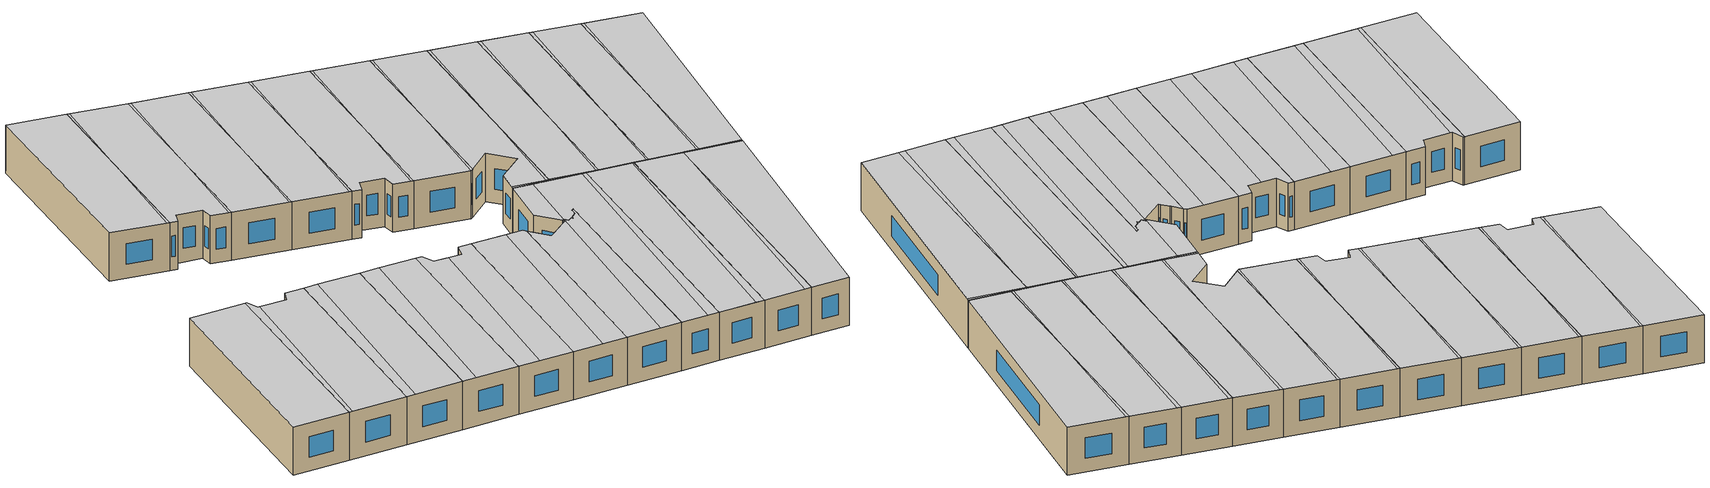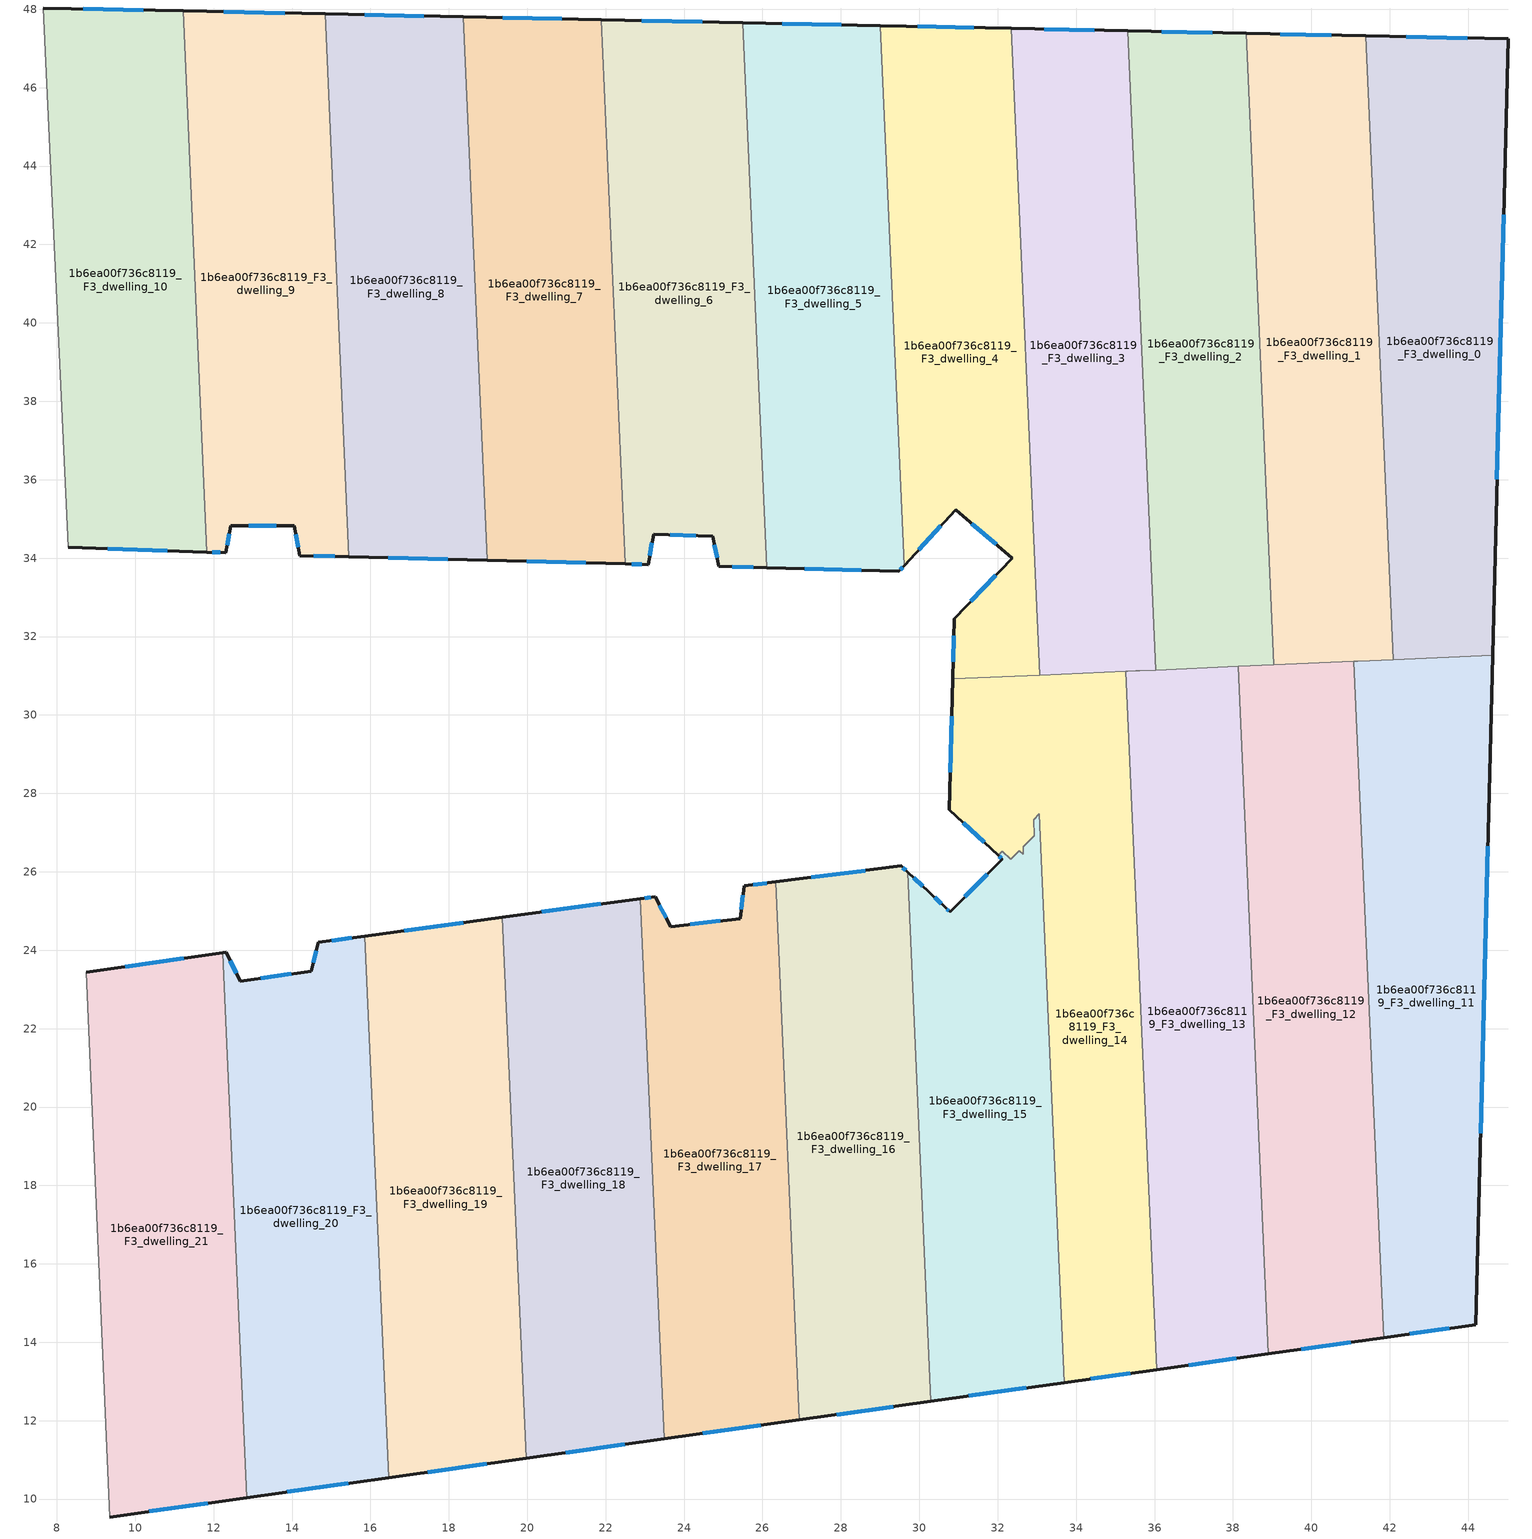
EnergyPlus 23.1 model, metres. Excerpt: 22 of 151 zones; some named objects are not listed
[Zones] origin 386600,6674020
1b6ea00f736c8119_F3_dwelling_0
 floor to 1b6ea00f736c8119_F2_dwelling_0 (EU_floor_Construction): 45.02,47.24 44.62,31.52 42.08,31.41 41.38,47.32 z9
 wall outside (EU_wall_Construction): 44.62,31.52 45.02,47.24 41.38,47.32 z9:12
 wall to 1b6ea00f736c8119_F3_dwelling_1 (EU_wall_Construction): 41.38,47.32 42.08,31.41 z9:12
 wall to 1b6ea00f736c8119_F3_dwelling_11 (EU_wall_Construction): 42.08,31.41 44.62,31.52 z9:12
 window (EU_Window_Construction): 43.98,47.27 42.42,47.3 / 44.73,36.02 44.9,42.75 z9.86:11.14
 ceiling to 1b6ea00f736c8119_F4_dwelling_0 (EU_floor_Construction): 44.62,31.52 45.02,47.24 41.6,47.32 41.78,38.41 42.08,31.41 z12
 ceiling to 1b6ea00f736c8119_F4_dwelling_1 (EU_floor_Construction): 41.78,38.41 41.6,47.32 41.38,47.32 z12
1b6ea00f736c8119_F3_dwelling_1
 floor to 1b6ea00f736c8119_F2_dwelling_1 (EU_floor_Construction): 41.38,47.32 42.08,31.41 39.04,31.28 38.33,47.38 z9
 wall outside (EU_wall_Construction): 41.38,47.32 38.33,47.38 z9:12
 wall to 1b6ea00f736c8119_F3_dwelling_2 (EU_wall_Construction): 38.33,47.38 39.04,31.28 z9:12
 wall to 1b6ea00f736c8119_F3_dwelling_12 (EU_wall_Construction): 39.04,31.28 41.09,31.37 z9:12
 wall to 1b6ea00f736c8119_F3_dwelling_11 (EU_wall_Construction): 41.09,31.37 41.19,31.37 42.08,31.41 z9:12
 window (EU_Window_Construction): 40.51,47.34 39.2,47.37 z9.86:11.14
 ceiling to 1b6ea00f736c8119_F4_dwelling_2 (EU_floor_Construction): 38.75,37.89 38.57,47.38 38.33,47.38 z12
 ceiling to 1b6ea00f736c8119_F4_dwelling_0 (EU_floor_Construction): 42.08,31.41 41.78,38.41 41.91,31.4 z12
 ceiling adiabatic (EU_roof_Construction): 42.08,31.41 41.91,31.4 41.78,38.41 41.38,47.32 38.33,47.38 38.57,47.38 38.75,37.89 39.04,31.28 z12
1b6ea00f736c8119_F3_dwelling_10
 floor to 1b6ea00f736c8119_F2_dwelling_10 (EU_floor_Construction): 11.22,47.96 11.83,34.16 8.3,34.28 7.66,48.03 z9
 wall outside (EU_wall_Construction): 8.3,34.28 11.83,34.16 / 11.22,47.96 7.66,48.03 z9:12
 wall to 1b6ea00f736c8119_F3_dwelling_9 (EU_wall_Construction): 11.83,34.16 11.22,47.96 z9:12
 wall adiabatic (EU_wall_Construction): 7.66,48.03 8.3,34.28 z9:12
 window (EU_Window_Construction): 9.31,34.24 10.82,34.19 / 10.2,47.98 8.68,48.01 z9.86:11.14
 ceiling to 1b6ea00f736c8119_F4_dwelling_10 (EU_floor_Construction): 11.66,34.16 11.52,41.06 11.22,47.96 7.66,48.03 8.3,34.28 z12
 ceiling to 1b6ea00f736c8119_F4_dwelling_9 (EU_floor_Construction): 11.83,34.16 11.52,41.06 11.66,34.16 z12
1b6ea00f736c8119_F3_dwelling_11
 floor to 1b6ea00f736c8119_F2_dwelling_11 (EU_floor_Construction): 44.62,31.52 44.19,14.45 41.84,14.12 41.09,31.37 41.19,31.37 z9
 wall outside (EU_wall_Construction): 41.84,14.12 44.19,14.45 44.62,31.52 z9:12
 wall to 1b6ea00f736c8119_F3_dwelling_12 (EU_wall_Construction): 41.09,31.37 41.84,14.12 z9:12
 window (EU_Window_Construction): 44.31,19.33 44.5,26.65 / 42.52,14.21 43.52,14.36 z9.86:11.14
 ceiling to 1b6ea00f736c8119_F4_dwelling_11 (EU_floor_Construction): 44.19,14.45 44.62,31.35 41.09,31.29 41.09,31.27 41.84,14.12 z12
 ceiling to 1b6ea00f736c8119_F4_dwelling_0 (EU_floor_Construction): 44.62,31.35 44.62,31.52 41.91,31.4 41.91,31.3 z12
 ceiling to 1b6ea00f736c8119_F4_dwelling_1 (EU_floor_Construction): 41.91,31.3 41.91,31.4 41.19,31.37 41.09,31.37 41.09,31.29 z12
1b6ea00f736c8119_F3_dwelling_12
 floor to 1b6ea00f736c8119_F2_dwelling_12 (EU_floor_Construction): 41.09,31.37 41.84,14.12 38.9,13.71 38.13,31.24 z9
 wall outside (EU_wall_Construction): 38.9,13.71 41.84,14.12 z9:12
 wall to 1b6ea00f736c8119_F3_dwelling_13 (EU_wall_Construction): 38.13,31.24 38.9,13.71 z9:12
 wall to 1b6ea00f736c8119_F3_dwelling_2 (EU_wall_Construction): 39.04,31.28 38.13,31.24 z9:12
 window (EU_Window_Construction): 39.74,13.82 41,14 z9.86:11.14
 ceiling to 1b6ea00f736c8119_F4_dwelling_12 (EU_floor_Construction): 41.43,14.06 41.09,31.27 41.09,31.29 38.13,31.23 38.9,13.71 z12
 ceiling to 1b6ea00f736c8119_F4_dwelling_11 (EU_floor_Construction): 41.84,14.12 41.09,31.27 41.43,14.06 z12
 ceiling adiabatic (EU_roof_Construction): 41.09,31.29 41.09,31.37 38.13,31.24 38.88,31.27 38.88,31.25 z12
1b6ea00f736c8119_F3_dwelling_13
 floor to 1b6ea00f736c8119_F2_dwelling_13 (EU_floor_Construction): 38.13,31.24 38.9,13.71 36.06,13.3 35.27,31.11 35.32,31.12 35.52,31.12 35.62,31.13 z9
 wall outside (EU_wall_Construction): 36.06,13.3 38.9,13.71 z9:12
 wall to 1b6ea00f736c8119_F3_dwelling_14 (EU_wall_Construction): 35.27,31.11 36.06,13.3 z9:12
 wall to 1b6ea00f736c8119_F3_dwelling_3 (EU_wall_Construction): 36.04,31.15 35.62,31.13 35.52,31.12 35.32,31.12 35.27,31.11 z9:12
 wall to 1b6ea00f736c8119_F3_dwelling_2 (EU_wall_Construction): 38.13,31.24 36.04,31.15 z9:12
 window (EU_Window_Construction): 36.87,13.42 38.09,13.59 z9.86:11.14
 ceiling adiabatic (EU_roof_Construction): 38.35,13.63 38.01,31.23 37.74,31.22 35.62,31.13 35.52,31.12 35.32,31.12 35.27,31.11 36.06,13.3 z12
 ceiling to 1b6ea00f736c8119_F4_dwelling_12 (EU_floor_Construction): 38.9,13.71 38.13,31.23 38.01,31.23 38.35,13.63 z12
1b6ea00f736c8119_F3_dwelling_14
 floor to 1b6ea00f736c8119_F2_dwelling_14 (EU_floor_Construction): 35.27,31.11 36.06,13.3 33.7,12.97 33.06,27.47 32.91,27.33 32.93,26.92 32.65,26.63 32.65,26.44 32.55,26.54 32.34,26.33 32.12,26.53 32.01,26.42 30.76,27.58 30.85,30.92 z9
 wall outside (EU_wall_Construction): 30.85,30.92 30.76,27.58 32.01,26.42 / 33.7,12.97 36.06,13.3 z9:12
 wall to 1b6ea00f736c8119_F3_dwelling_15 (EU_wall_Construction): 32.01,26.42 32.12,26.53 32.34,26.33 32.55,26.54 32.65,26.44 32.65,26.63 32.93,26.92 32.91,27.33 33.06,27.47 33.7,12.97 z9:12
 wall to 1b6ea00f736c8119_F3_dwelling_4 (EU_wall_Construction): 33.07,31.02 30.85,30.92 z9:12
 wall to 1b6ea00f736c8119_F3_dwelling_3 (EU_wall_Construction): 35.27,31.11 33.07,31.02 z9:12
 window (EU_Window_Construction): 31.12,27.25 31.65,26.75 / 30.83,29.97 30.79,28.54 / 34.37,13.07 35.38,13.21 z9.86:11.14
 ceiling to 1b6ea00f736c8119_F4_dwelling_14 (EU_floor_Construction): 35.34,13.2 34.99,31.1 32.04,30.97 32.12,26.52 32.34,26.33 32.55,26.54 32.65,26.44 32.65,26.63 32.93,26.92 32.91,27.33 33.06,27.47 33.69,12.97 z12
 ceiling to 1b6ea00f736c8119_F4_dwelling_15 (EU_floor_Construction): 32.12,26.52 32.04,30.97 30.85,30.92 30.76,27.58 32.01,26.42 z12
 ceiling to 1b6ea00f736c8119_F4_dwelling_13 (EU_floor_Construction): 36.06,13.3 35.27,31.11 34.99,31.1 35.34,13.2 z12
1b6ea00f736c8119_F3_dwelling_15
 floor to 1b6ea00f736c8119_F2_dwelling_15 (EU_floor_Construction): 33.06,27.47 33.7,12.97 30.29,12.49 29.7,25.99 30.24,25.49 30.28,25.45 30.67,25.08 30.78,24.98 32.12,26.32 32.01,26.42 32.12,26.53 32.34,26.33 32.55,26.54 32.65,26.44 32.65,26.63 32.93,26.92 32.91,27.33 z9
 wall outside (EU_wall_Construction): 32.01,26.42 32.12,26.32 30.78,24.98 30.67,25.08 30.28,25.45 30.24,25.49 29.7,25.99 / 30.29,12.49 33.7,12.97 z9:12
 wall to 1b6ea00f736c8119_F3_dwelling_16 (EU_wall_Construction): 29.7,25.99 30.29,12.49 z9:12
 window (EU_Window_Construction): 30.56,25.19 30.39,25.34 / 30.75,25.01 30.71,25.05 / 31.74,25.94 31.17,25.36 / 32.04,26.39 32.09,26.35 / 31.27,12.63 32.72,12.84 / 30.08,25.63 29.85,25.85 z9.86:11.14
 ceiling to 1b6ea00f736c8119_F4_dwelling_15 (EU_floor_Construction): 32.39,12.79 32.12,26.52 32.01,26.42 32.12,26.32 30.78,24.98 29.7,25.99 30.29,12.49 z12
 ceiling to 1b6ea00f736c8119_F4_dwelling_14 (EU_floor_Construction): 33.69,12.97 33.06,27.47 32.91,27.33 32.93,26.92 32.65,26.63 32.65,26.44 32.55,26.54 32.34,26.33 32.12,26.52 32.39,12.79 z12
1b6ea00f736c8119_F3_dwelling_16
 floor to 1b6ea00f736c8119_F2_dwelling_16 (EU_floor_Construction): 29.7,25.99 30.29,12.49 26.94,12.02 26.34,25.74 29.54,26.15 z9
 wall outside (EU_wall_Construction): 29.7,25.99 29.54,26.15 26.34,25.74 / 26.94,12.02 30.29,12.49 z9:12
 wall to 1b6ea00f736c8119_F3_dwelling_17 (EU_wall_Construction): 26.34,25.74 26.94,12.02 z9:12
 window (EU_Window_Construction): 29.65,26.04 29.58,26.1 / 27.9,12.16 29.34,12.36 / 28.62,26.03 27.25,25.86 z9.86:11.14
 ceiling to 1b6ea00f736c8119_F4_dwelling_16 (EU_floor_Construction): 28.74,12.27 28.47,26.01 26.34,25.74 26.94,12.02 z12
 ceiling to 1b6ea00f736c8119_F4_dwelling_15 (EU_floor_Construction): 30.29,12.49 29.7,25.99 29.54,26.15 28.47,26.01 28.74,12.27 z12
1b6ea00f736c8119_F3_dwelling_17
 floor to 1b6ea00f736c8119_F2_dwelling_17 (EU_floor_Construction): 26.34,25.74 26.94,12.02 23.49,11.54 22.89,25.32 23.26,25.37 23.66,24.6 25.43,24.8 25.53,25.64 z9
 wall outside (EU_wall_Construction): 26.34,25.74 25.53,25.64 25.43,24.8 23.66,24.6 23.26,25.37 22.89,25.32 / 23.49,11.54 26.94,12.02 z9:12
 wall to 1b6ea00f736c8119_F3_dwelling_18 (EU_wall_Construction): 22.89,25.32 23.49,11.54 z9:12
 window (EU_Window_Construction): 26.1,25.71 25.76,25.67 / 24.48,11.67 25.95,11.88 / 23.15,25.35 22.99,25.33 / 23.54,24.82 23.37,25.15 / 24.92,24.75 24.16,24.66 / 25.5,25.4 25.46,25.04 z9.86:11.14
 ceiling to 1b6ea00f736c8119_F4_dwelling_17 (EU_floor_Construction): 24.8,11.72 24.54,24.7 23.66,24.6 23.26,25.37 22.89,25.32 23.49,11.54 z12
 ceiling to 1b6ea00f736c8119_F4_dwelling_16 (EU_floor_Construction): 26.94,12.02 26.34,25.74 25.53,25.64 25.43,24.8 24.54,24.7 24.8,11.72 z12
1b6ea00f736c8119_F3_dwelling_18
 floor to 1b6ea00f736c8119_F2_dwelling_18 (EU_floor_Construction): 22.89,25.32 23.49,11.54 19.97,11.04 19.37,24.84 z9
 wall outside (EU_wall_Construction): 22.89,25.32 19.37,24.84 / 19.97,11.04 23.49,11.54 z9:12
 wall to 1b6ea00f736c8119_F3_dwelling_19 (EU_wall_Construction): 19.37,24.84 19.97,11.04 z9:12
 window (EU_Window_Construction): 21.88,25.18 20.37,24.98 / 20.98,11.18 22.49,11.39 z9.86:11.14
 ceiling to 1b6ea00f736c8119_F4_dwelling_17 (EU_floor_Construction): 23.49,11.54 22.89,25.32 20.59,25 20.86,11.16 z12
 ceiling to 1b6ea00f736c8119_F4_dwelling_18 (EU_floor_Construction): 20.86,11.16 20.59,25 19.37,24.84 19.97,11.04 z12
1b6ea00f736c8119_F3_dwelling_19
 floor to 1b6ea00f736c8119_F2_dwelling_19 (EU_floor_Construction): 19.37,24.84 19.97,11.04 16.46,10.54 15.86,24.36 z9
 wall outside (EU_wall_Construction): 19.37,24.84 15.86,24.36 / 16.46,10.54 19.97,11.04 z9:12
 wall to 1b6ea00f736c8119_F3_dwelling_20 (EU_wall_Construction): 15.86,24.36 16.46,10.54 z9:12
 window (EU_Window_Construction): 18.36,24.7 16.86,24.5 / 17.47,10.69 18.97,10.9 z9.86:11.14
 ceiling to 1b6ea00f736c8119_F4_dwelling_19 (EU_floor_Construction): 17,10.62 16.73,24.48 15.86,24.36 16.46,10.54 z12
 ceiling to 1b6ea00f736c8119_F4_dwelling_18 (EU_floor_Construction): 19.97,11.04 19.37,24.84 16.73,24.48 17,10.62 z12
1b6ea00f736c8119_F3_dwelling_2
 floor to 1b6ea00f736c8119_F2_dwelling_2 (EU_floor_Construction): 38.33,47.38 39.04,31.28 36.04,31.15 35.32,47.45 z9
 wall outside (EU_wall_Construction): 38.33,47.38 35.32,47.45 z9:12
 wall to 1b6ea00f736c8119_F3_dwelling_3 (EU_wall_Construction): 35.32,47.45 36.04,31.15 z9:12
 window (EU_Window_Construction): 37.47,47.4 36.18,47.43 z9.86:11.14
 ceiling to 1b6ea00f736c8119_F4_dwelling_2 (EU_floor_Construction): 38.88,31.27 38.75,37.89 38.33,47.38 35.55,47.44 35.74,37.96 36.03,31.19 37.73,31.22 z12
 ceiling adiabatic (EU_roof_Construction): 39.04,31.28 38.75,37.89 38.88,31.27 z12; 37.73,31.22 36.03,31.19 36.04,31.15 z12
 ceiling to 1b6ea00f736c8119_F4_dwelling_3 (EU_floor_Construction): 35.74,37.96 35.55,47.44 35.32,47.45 z12
1b6ea00f736c8119_F3_dwelling_20
 floor to 1b6ea00f736c8119_F2_dwelling_20 (EU_floor_Construction): 15.86,24.36 16.46,10.54 12.85,10.04 12.24,23.93 12.33,23.94 12.68,23.21 14.5,23.47 14.67,24.2 z9
 wall outside (EU_wall_Construction): 15.86,24.36 14.67,24.2 14.5,23.47 12.68,23.21 12.33,23.94 12.24,23.93 / 12.85,10.04 16.46,10.54 z9:12
 wall to 1b6ea00f736c8119_F3_dwelling_21 (EU_wall_Construction): 12.24,23.93 12.85,10.04 z9:12
 window (EU_Window_Construction): 14.62,23.99 14.55,23.68 / 15.52,24.32 15.01,24.25 / 13.88,10.18 15.43,10.4 / 12.58,23.42 12.43,23.73 / 13.98,23.39 13.2,23.28 z9.86:11.14
 ceiling to 1b6ea00f736c8119_F4_dwelling_20 (EU_floor_Construction): 13.04,10.06 12.79,23.22 12.68,23.21 12.33,23.94 12.24,23.93 12.85,10.04 z12
 ceiling to 1b6ea00f736c8119_F4_dwelling_19 (EU_floor_Construction): 16.46,10.54 15.86,24.36 14.67,24.2 14.5,23.47 12.79,23.22 13.04,10.06 z12
1b6ea00f736c8119_F3_dwelling_21
 floor to 1b6ea00f736c8119_F2_dwelling_21 (EU_floor_Construction): 12.24,23.93 12.85,10.04 9.35,9.54 8.75,23.43 z9
 wall outside (EU_wall_Construction): 9.35,9.54 12.85,10.04 / 12.24,23.93 8.75,23.43 z9:12
 wall adiabatic (EU_wall_Construction): 8.75,23.43 9.35,9.54 z9:12
 window (EU_Window_Construction): 10.35,9.68 11.85,9.9 / 11.24,23.79 9.75,23.58 z9.86:11.14
 ceiling to 1b6ea00f736c8119_F4_dwelling_20 (EU_floor_Construction): 12.85,10.04 12.24,23.93 8.75,23.43 9.35,9.54 z12
1b6ea00f736c8119_F3_dwelling_3
 floor to 1b6ea00f736c8119_F2_dwelling_3 (EU_floor_Construction): 35.32,47.45 36.04,31.15 33.07,31.01 32.34,47.51 z9
 wall outside (EU_wall_Construction): 35.32,47.45 32.34,47.51 z9:12
 wall to 1b6ea00f736c8119_F3_dwelling_4 (EU_wall_Construction): 32.34,47.51 33.07,31.01 z9:12
 window (EU_Window_Construction): 34.47,47.47 33.19,47.49 z9.86:11.14
 ceiling to 1b6ea00f736c8119_F4_dwelling_3 (EU_floor_Construction): 35.87,31.18 35.74,37.96 35.32,47.45 32.56,47.51 32.74,38.53 33.06,31.13 z12
 ceiling to 1b6ea00f736c8119_F4_dwelling_14 (EU_floor_Construction): 34.99,31.1 34.99,31.17 33.06,31.13 33.07,31.02 z12
 ceiling to 1b6ea00f736c8119_F4_dwelling_4 (EU_floor_Construction): 32.74,38.53 32.56,47.51 32.34,47.51 z12
 ceiling to 1b6ea00f736c8119_F4_dwelling_2 (EU_floor_Construction): 36.03,31.19 35.74,37.96 35.87,31.18 z12
 ceiling to 1b6ea00f736c8119_F4_dwelling_13 (EU_floor_Construction): 36.04,31.15 36.03,31.19 34.99,31.17 34.99,31.1 z12
1b6ea00f736c8119_F3_dwelling_4
 floor to 1b6ea00f736c8119_F2_dwelling_4 (EU_floor_Construction): 32.34,47.51 33.07,31.01 30.85,30.92 30.89,32.46 32.38,34 30.93,35.23 29.62,33.81 29.01,47.58 z9
 wall outside (EU_wall_Construction): 32.34,47.51 29.01,47.58 / 29.62,33.81 30.93,35.23 32.38,34 30.89,32.46 30.85,30.92 z9:12
 wall to 1b6ea00f736c8119_F3_dwelling_5 (EU_wall_Construction): 29.01,47.58 29.62,33.81 z9:12
 window (EU_Window_Construction): 31.39,47.53 29.96,47.56 / 30.88,32.02 30.86,31.36 / 31.95,33.56 31.32,32.9 / 31.34,34.88 31.96,34.35 / 29.99,34.21 30.55,34.82 z9.86:11.14
 ceiling to 1b6ea00f736c8119_F4_dwelling_4 (EU_floor_Construction): 32.88,31.13 32.74,38.53 32.34,47.51 29.18,47.58 29.31,40.65 29.62,33.81 30.93,35.23 32.38,34 30.89,32.46 30.86,31.09 z12
 ceiling to 1b6ea00f736c8119_F4_dwelling_3 (EU_floor_Construction): 33.06,31.13 32.74,38.53 32.88,31.13 z12
 ceiling to 1b6ea00f736c8119_F4_dwelling_5 (EU_floor_Construction): 29.31,40.65 29.18,47.58 29.01,47.58 z12
 ceiling to 1b6ea00f736c8119_F4_dwelling_14 (EU_floor_Construction): 33.07,31.02 33.06,31.13 32.03,31.11 32.04,30.97 z12
 ceiling to 1b6ea00f736c8119_F4_dwelling_15 (EU_floor_Construction): 32.04,30.97 32.03,31.11 30.86,31.09 30.85,30.92 z12
1b6ea00f736c8119_F3_dwelling_5
 floor to 1b6ea00f736c8119_F2_dwelling_5 (EU_floor_Construction): 29.01,47.58 29.62,33.81 29.48,33.66 26.11,33.76 25.5,47.66 z9
 wall outside (EU_wall_Construction): 29.01,47.58 25.5,47.66 / 26.11,33.76 29.48,33.66 29.62,33.81 z9:12
 wall to 1b6ea00f736c8119_F3_dwelling_6 (EU_wall_Construction): 25.5,47.66 26.11,33.76 z9:12
 window (EU_Window_Construction): 28.01,47.6 26.5,47.63 / 29.52,33.7 29.58,33.77 / 27.07,33.73 28.52,33.69 z9.86:11.14
 ceiling to 1b6ea00f736c8119_F4_dwelling_5 (EU_floor_Construction): 29.45,33.66 29.31,40.65 29.01,47.58 25.67,47.65 25.8,40.73 26.11,33.76 z12
 ceiling to 1b6ea00f736c8119_F4_dwelling_4 (EU_floor_Construction): 29.48,33.66 29.62,33.81 29.31,40.65 29.45,33.66 z12
 ceiling to 1b6ea00f736c8119_F4_dwelling_6 (EU_floor_Construction): 25.8,40.73 25.67,47.65 25.5,47.66 z12
1b6ea00f736c8119_F3_dwelling_6
 floor to 1b6ea00f736c8119_F2_dwelling_6 (EU_floor_Construction): 25.5,47.66 26.11,33.76 24.89,33.79 24.73,34.56 23.22,34.61 23.08,33.84 22.5,33.85 21.89,47.73 z9
 wall outside (EU_wall_Construction): 22.5,33.85 23.08,33.84 23.22,34.61 24.73,34.56 24.89,33.79 26.11,33.76 / 25.5,47.66 21.89,47.73 z9:12
 wall to 1b6ea00f736c8119_F3_dwelling_7 (EU_wall_Construction): 21.89,47.73 22.5,33.85 z9:12
 window (EU_Window_Construction): 23.12,34.06 23.18,34.39 / 22.67,33.85 22.92,33.84 / 24.47,47.68 22.92,47.71 / 25.23,33.78 25.76,33.77 / 24.78,34.34 24.84,34.01 / 23.65,34.59 24.3,34.57 z9.86:11.14
 ceiling to 1b6ea00f736c8119_F4_dwelling_6 (EU_floor_Construction): 25.94,33.76 25.8,40.73 25.5,47.66 22.06,47.73 22.2,40.79 22.5,33.85 23.08,33.84 23.22,34.61 24.73,34.56 24.89,33.79 z12
 ceiling to 1b6ea00f736c8119_F4_dwelling_5 (EU_floor_Construction): 26.11,33.76 25.8,40.73 25.94,33.76 z12
 ceiling to 1b6ea00f736c8119_F4_dwelling_7 (EU_floor_Construction): 22.2,40.79 22.06,47.73 21.89,47.73 z12
1b6ea00f736c8119_F3_dwelling_7
 floor to 1b6ea00f736c8119_F2_dwelling_7 (EU_floor_Construction): 21.89,47.73 22.5,33.85 18.98,33.94 18.37,47.81 z9
 wall outside (EU_wall_Construction): 18.98,33.94 22.5,33.85 / 21.89,47.73 18.37,47.81 z9:12
 wall to 1b6ea00f736c8119_F3_dwelling_8 (EU_wall_Construction): 18.37,47.81 18.98,33.94 z9:12
 window (EU_Window_Construction): 19.99,33.92 21.49,33.88 / 20.88,47.75 19.38,47.78 z9.86:11.14
 ceiling to 1b6ea00f736c8119_F4_dwelling_7 (EU_floor_Construction): 22.33,33.86 22.2,40.79 21.89,47.73 18.54,47.8 18.67,40.89 18.98,33.94 z12
 ceiling to 1b6ea00f736c8119_F4_dwelling_6 (EU_floor_Construction): 22.5,33.85 22.2,40.79 22.33,33.86 z12
 ceiling to 1b6ea00f736c8119_F4_dwelling_8 (EU_floor_Construction): 18.67,40.89 18.54,47.8 18.37,47.81 z12
1b6ea00f736c8119_F3_dwelling_8
 floor to 1b6ea00f736c8119_F2_dwelling_8 (EU_floor_Construction): 18.37,47.81 18.98,33.94 15.45,34.03 14.84,47.88 z9
 wall outside (EU_wall_Construction): 15.45,34.03 18.98,33.94 / 18.37,47.81 14.84,47.88 z9:12
 wall to 1b6ea00f736c8119_F3_dwelling_9 (EU_wall_Construction): 14.84,47.88 15.45,34.03 z9:12
 window (EU_Window_Construction): 16.46,34.01 17.97,33.97 / 17.36,47.83 15.85,47.86 z9.86:11.14
 ceiling to 1b6ea00f736c8119_F4_dwelling_8 (EU_floor_Construction): 18.81,33.95 18.67,40.89 18.37,47.81 15.01,47.88 15.15,40.98 15.45,34.03 z12
 ceiling to 1b6ea00f736c8119_F4_dwelling_7 (EU_floor_Construction): 18.98,33.94 18.67,40.89 18.81,33.95 z12
 ceiling to 1b6ea00f736c8119_F4_dwelling_9 (EU_floor_Construction): 15.15,40.98 15.01,47.88 14.84,47.88 z12
1b6ea00f736c8119_F3_dwelling_9
 floor to 1b6ea00f736c8119_F2_dwelling_9 (EU_floor_Construction): 14.84,47.88 15.45,34.03 14.2,34.07 14.05,34.82 12.44,34.82 12.3,34.14 11.83,34.16 11.22,47.96 z9
 wall outside (EU_wall_Construction): 11.83,34.16 12.3,34.14 12.44,34.82 14.05,34.82 14.2,34.07 15.45,34.03 / 14.84,47.88 11.22,47.96 z9:12
 window (EU_Window_Construction): 12.34,34.33 12.4,34.63 / 11.96,34.15 12.17,34.14 / 13.81,47.9 12.26,47.94 / 14.55,34.06 15.09,34.04 / 14.09,34.61 14.15,34.28 / 12.9,34.82 13.59,34.82 z9.86:11.14
 ceiling to 1b6ea00f736c8119_F4_dwelling_9 (EU_floor_Construction): 15.28,34.04 15.15,40.98 14.84,47.88 11.39,47.95 11.52,41.06 11.83,34.16 12.3,34.14 12.44,34.82 14.05,34.82 14.2,34.07 z12
 ceiling to 1b6ea00f736c8119_F4_dwelling_10 (EU_floor_Construction): 11.52,41.06 11.39,47.95 11.22,47.96 z12
 ceiling to 1b6ea00f736c8119_F4_dwelling_8 (EU_floor_Construction): 15.45,34.03 15.15,40.98 15.28,34.04 z12
[Building]
EU S2 Campaign: North Axis=0; Terrain=City; Solar Distribution=FullExterior
[Site:Location]
Helsinki-Vantaa.AP: Latitude=60.317; Longitude=24.963; Time Zone=2; Elevation=54.6
[SizingPeriod:WeatherFileDays]
AnnualSizingPeriod: Begin Month=1; Begin Day of Month=1; End Month=12; End Day of Month=31; Day of Week for Start Day=Monday; Use Weather File Daylight Saving Period=No; Use Weather File Rain and Snow Indicators=No
[MATERIAL]
EU_InternalMass_Material: Roughness=MediumRough; Thickness=0.1; Conductivity=1; Density=1800; Specific Heat=900; Thermal Absorptance=0.9; Solar Absorptance=0.7; Visible Absorptance=0.7
[MATERIAL:NOMASS] Roughness=MediumRough; Thermal Absorptance=0.9; Solar Absorptance=0.7; Visible Absorptance=0.7
Name | Thermal Resistance
EU_wall_NoMass | 1.10183
EU_roof_NoMass; EU_floor_NoMass | 1.70606
[WINDOWMATERIAL:SIMPLEGLAZINGSYSTEM]
EU_Window_SimpleGlazing: UFactor=3.11035; Solar Heat Gain Coefficient=0.8; Visible Transmittance=0.8
[CONSTRUCTION]
EU_wall_Construction: EU_wall_NoMass
EU_roof_Construction: EU_roof_NoMass
EU_floor_Construction: EU_floor_NoMass
EU_Window_Construction: EU_Window_SimpleGlazing
EU_InternalMass_Construction: EU_InternalMass_Material
[ZONE] Type=1; Multiplier=1; Ceiling Height=autocalculate; Floor Area=autocalculate; Part of Total Floor Area=Yes
Name | Volume
1b6ea00f736c8119_F3_dwelling_0; 1b6ea00f736c8119_F3_dwelling_7 | 146.395
1b6ea00f736c8119_F3_dwelling_1 | 146.356
1b6ea00f736c8119_F3_dwelling_10; 1b6ea00f736c8119_F3_dwelling_6 | 146.382
1b6ea00f736c8119_F3_dwelling_11 | 151.53
1b6ea00f736c8119_F3_dwelling_12 | 154.4
1b6ea00f736c8119_F3_dwelling_13 | 151.904
1b6ea00f736c8119_F3_dwelling_14 | 154.805
1b6ea00f736c8119_F3_dwelling_15 | 135.166
1b6ea00f736c8119_F3_dwelling_16 | 138.731
1b6ea00f736c8119_F3_dwelling_17 | 138.119
1b6ea00f736c8119_F3_dwelling_18 | 146.41
1b6ea00f736c8119_F3_dwelling_19 | 146.371
1b6ea00f736c8119_F3_dwelling_2 | 146.405
1b6ea00f736c8119_F3_dwelling_20; 1b6ea00f736c8119_F3_dwelling_8; 1b6ea00f736c8119_F3_dwelling_9 | 146.38
1b6ea00f736c8119_F3_dwelling_21 | 146.381
1b6ea00f736c8119_F3_dwelling_3 | 146.391
1b6ea00f736c8119_F3_dwelling_4 | 146.359
1b6ea00f736c8119_F3_dwelling_5 | 146.372
[INTERNALMASS] Construction=EU_InternalMass_Construction
Name | Zone or ZoneList | Surface Area
1b6ea00f736c8119_F3_dwelling_0_EU_InternalMass | 1b6ea00f736c8119_F3_dwelling_0 | 48.7983
1b6ea00f736c8119_F3_dwelling_1_EU_InternalMass | 1b6ea00f736c8119_F3_dwelling_1 | 48.785
1b6ea00f736c8119_F3_dwelling_2_EU_InternalMass | 1b6ea00f736c8119_F3_dwelling_2 | 48.8013
1b6ea00f736c8119_F3_dwelling_3_EU_InternalMass | 1b6ea00f736c8119_F3_dwelling_3 | 48.797
1b6ea00f736c8119_F3_dwelling_4_EU_InternalMass | 1b6ea00f736c8119_F3_dwelling_4 | 48.7865
1b6ea00f736c8119_F3_dwelling_5_EU_InternalMass | 1b6ea00f736c8119_F3_dwelling_5 | 48.7904
1b6ea00f736c8119_F3_dwelling_6_EU_InternalMass | 1b6ea00f736c8119_F3_dwelling_6 | 48.7943
1b6ea00f736c8119_F3_dwelling_7_EU_InternalMass | 1b6ea00f736c8119_F3_dwelling_7 | 48.7981
1b6ea00f736c8119_F3_dwelling_8_EU_InternalMass | 1b6ea00f736c8119_F3_dwelling_8 | 48.7938
1b6ea00f736c8119_F3_dwelling_9_EU_InternalMass | 1b6ea00f736c8119_F3_dwelling_9 | 48.7935
1b6ea00f736c8119_F3_dwelling_10_EU_InternalMass | 1b6ea00f736c8119_F3_dwelling_10 | 48.7938
1b6ea00f736c8119_F3_dwelling_11_EU_InternalMass | 1b6ea00f736c8119_F3_dwelling_11 | 50.5133
1b6ea00f736c8119_F3_dwelling_12_EU_InternalMass | 1b6ea00f736c8119_F3_dwelling_12 | 51.4582
1b6ea00f736c8119_F3_dwelling_13_EU_InternalMass | 1b6ea00f736c8119_F3_dwelling_13 | 50.6343
1b6ea00f736c8119_F3_dwelling_14_EU_InternalMass | 1b6ea00f736c8119_F3_dwelling_14 | 51.6058
1b6ea00f736c8119_F3_dwelling_15_EU_InternalMass | 1b6ea00f736c8119_F3_dwelling_15 | 45.0593
1b6ea00f736c8119_F3_dwelling_16_EU_InternalMass | 1b6ea00f736c8119_F3_dwelling_16 | 46.2432
1b6ea00f736c8119_F3_dwelling_17_EU_InternalMass | 1b6ea00f736c8119_F3_dwelling_17 | 46.0396
1b6ea00f736c8119_F3_dwelling_18_EU_InternalMass | 1b6ea00f736c8119_F3_dwelling_18 | 48.8031
1b6ea00f736c8119_F3_dwelling_19_EU_InternalMass | 1b6ea00f736c8119_F3_dwelling_19 | 48.7902
1b6ea00f736c8119_F3_dwelling_20_EU_InternalMass | 1b6ea00f736c8119_F3_dwelling_20 | 48.7934
1b6ea00f736c8119_F3_dwelling_21_EU_InternalMass | 1b6ea00f736c8119_F3_dwelling_21 | 48.7938
[OTHEREQUIPMENT] Fuel Type=Electricity; Design Level Calculation Method=Watts/Area; Power per Zone Floor Area=1; Fraction Latent=0; Fraction Radiant=0; Fraction Lost=0; Carbon Dioxide Generation Rate=0; EndUse Subcategory=EU_Step8_InternalGains
Name | Zone or ZoneList or Space or SpaceList | Schedule
EU_Step8_InternalGain_1b6ea00f736c8119_F3_dwelling_0_f000 | 1b6ea00f736c8119_F3_dwelling_0 | EU_Step8_GainSchedule_1b6ea00f736c8119_F3_dwelling_0_f000
EU_Step8_InternalGain_1b6ea00f736c8119_F3_dwelling_1_f000 | 1b6ea00f736c8119_F3_dwelling_1 | EU_Step8_GainSchedule_1b6ea00f736c8119_F3_dwelling_1_f000
EU_Step8_InternalGain_1b6ea00f736c8119_F3_dwelling_2_f000 | 1b6ea00f736c8119_F3_dwelling_2 | EU_Step8_GainSchedule_1b6ea00f736c8119_F3_dwelling_2_f000
EU_Step8_InternalGain_1b6ea00f736c8119_F3_dwelling_3_f000 | 1b6ea00f736c8119_F3_dwelling_3 | EU_Step8_GainSchedule_1b6ea00f736c8119_F3_dwelling_3_f000
EU_Step8_InternalGain_1b6ea00f736c8119_F3_dwelling_4_f000 | 1b6ea00f736c8119_F3_dwelling_4 | EU_Step8_GainSchedule_1b6ea00f736c8119_F3_dwelling_4_f000
EU_Step8_InternalGain_1b6ea00f736c8119_F3_dwelling_5_f000 | 1b6ea00f736c8119_F3_dwelling_5 | EU_Step8_GainSchedule_1b6ea00f736c8119_F3_dwelling_5_f000
EU_Step8_InternalGain_1b6ea00f736c8119_F3_dwelling_6_f000 | 1b6ea00f736c8119_F3_dwelling_6 | EU_Step8_GainSchedule_1b6ea00f736c8119_F3_dwelling_6_f000
EU_Step8_InternalGain_1b6ea00f736c8119_F3_dwelling_7_f000 | 1b6ea00f736c8119_F3_dwelling_7 | EU_Step8_GainSchedule_1b6ea00f736c8119_F3_dwelling_7_f000
EU_Step8_InternalGain_1b6ea00f736c8119_F3_dwelling_8_f000 | 1b6ea00f736c8119_F3_dwelling_8 | EU_Step8_GainSchedule_1b6ea00f736c8119_F3_dwelling_8_f000
EU_Step8_InternalGain_1b6ea00f736c8119_F3_dwelling_9_f000 | 1b6ea00f736c8119_F3_dwelling_9 | EU_Step8_GainSchedule_1b6ea00f736c8119_F3_dwelling_9_f000
EU_Step8_InternalGain_1b6ea00f736c8119_F3_dwelling_10_f000 | 1b6ea00f736c8119_F3_dwelling_10 | EU_Step8_GainSchedule_1b6ea00f736c8119_F3_dwelling_10_f000
EU_Step8_InternalGain_1b6ea00f736c8119_F3_dwelling_11_f000 | 1b6ea00f736c8119_F3_dwelling_11 | EU_Step8_GainSchedule_1b6ea00f736c8119_F3_dwelling_11_f000
EU_Step8_InternalGain_1b6ea00f736c8119_F3_dwelling_12_f000 | 1b6ea00f736c8119_F3_dwelling_12 | EU_Step8_GainSchedule_1b6ea00f736c8119_F3_dwelling_12_f000
EU_Step8_InternalGain_1b6ea00f736c8119_F3_dwelling_13_f000 | 1b6ea00f736c8119_F3_dwelling_13 | EU_Step8_GainSchedule_1b6ea00f736c8119_F3_dwelling_13_f000
EU_Step8_InternalGain_1b6ea00f736c8119_F3_dwelling_14_f000 | 1b6ea00f736c8119_F3_dwelling_14 | EU_Step8_GainSchedule_1b6ea00f736c8119_F3_dwelling_14_f000
EU_Step8_InternalGain_1b6ea00f736c8119_F3_dwelling_15_f000 | 1b6ea00f736c8119_F3_dwelling_15 | EU_Step8_GainSchedule_1b6ea00f736c8119_F3_dwelling_15_f000
EU_Step8_InternalGain_1b6ea00f736c8119_F3_dwelling_16_f000 | 1b6ea00f736c8119_F3_dwelling_16 | EU_Step8_GainSchedule_1b6ea00f736c8119_F3_dwelling_16_f000
EU_Step8_InternalGain_1b6ea00f736c8119_F3_dwelling_17_f000 | 1b6ea00f736c8119_F3_dwelling_17 | EU_Step8_GainSchedule_1b6ea00f736c8119_F3_dwelling_17_f000
EU_Step8_InternalGain_1b6ea00f736c8119_F3_dwelling_18_f000 | 1b6ea00f736c8119_F3_dwelling_18 | EU_Step8_GainSchedule_1b6ea00f736c8119_F3_dwelling_18_f000
EU_Step8_InternalGain_1b6ea00f736c8119_F3_dwelling_19_f000 | 1b6ea00f736c8119_F3_dwelling_19 | EU_Step8_GainSchedule_1b6ea00f736c8119_F3_dwelling_19_f000
EU_Step8_InternalGain_1b6ea00f736c8119_F3_dwelling_20_f000 | 1b6ea00f736c8119_F3_dwelling_20 | EU_Step8_GainSchedule_1b6ea00f736c8119_F3_dwelling_20_f000
EU_Step8_InternalGain_1b6ea00f736c8119_F3_dwelling_21_f000 | 1b6ea00f736c8119_F3_dwelling_21 | EU_Step8_GainSchedule_1b6ea00f736c8119_F3_dwelling_21_f000
[ZONEVENTILATION:DESIGNFLOWRATE] Schedule=EU_AlwaysOn; Design Flow Rate Calculation Method=AirChanges/Hour; Air Changes per Hour=0.756316; Ventilation Type=Natural; Fan Pressure Rise=0; Fan Total Efficiency=1; Constant Term Coefficient=1; Temperature Term Coefficient=0; Velocity Term Coefficient=0; Velocity Squared Term Coefficient=0; Minimum Indoor Temperature=-100; Maximum Indoor Temperature=100; Delta Temperature=-100; Minimum Outdoor Temperature=-100; Maximum Outdoor Temperature=100; Maximum Wind Speed=40
Name | Zone or ZoneList or Space or SpaceList
EU_ConstantAir_1b6ea00f736c8119_F3_dwelling_0 | 1b6ea00f736c8119_F3_dwelling_0
EU_ConstantAir_1b6ea00f736c8119_F3_dwelling_1 | 1b6ea00f736c8119_F3_dwelling_1
EU_ConstantAir_1b6ea00f736c8119_F3_dwelling_2 | 1b6ea00f736c8119_F3_dwelling_2
EU_ConstantAir_1b6ea00f736c8119_F3_dwelling_3 | 1b6ea00f736c8119_F3_dwelling_3
EU_ConstantAir_1b6ea00f736c8119_F3_dwelling_4 | 1b6ea00f736c8119_F3_dwelling_4
EU_ConstantAir_1b6ea00f736c8119_F3_dwelling_5 | 1b6ea00f736c8119_F3_dwelling_5
EU_ConstantAir_1b6ea00f736c8119_F3_dwelling_6 | 1b6ea00f736c8119_F3_dwelling_6
EU_ConstantAir_1b6ea00f736c8119_F3_dwelling_7 | 1b6ea00f736c8119_F3_dwelling_7
EU_ConstantAir_1b6ea00f736c8119_F3_dwelling_8 | 1b6ea00f736c8119_F3_dwelling_8
EU_ConstantAir_1b6ea00f736c8119_F3_dwelling_9 | 1b6ea00f736c8119_F3_dwelling_9
EU_ConstantAir_1b6ea00f736c8119_F3_dwelling_10 | 1b6ea00f736c8119_F3_dwelling_10
EU_ConstantAir_1b6ea00f736c8119_F3_dwelling_11 | 1b6ea00f736c8119_F3_dwelling_11
EU_ConstantAir_1b6ea00f736c8119_F3_dwelling_12 | 1b6ea00f736c8119_F3_dwelling_12
EU_ConstantAir_1b6ea00f736c8119_F3_dwelling_13 | 1b6ea00f736c8119_F3_dwelling_13
EU_ConstantAir_1b6ea00f736c8119_F3_dwelling_14 | 1b6ea00f736c8119_F3_dwelling_14
EU_ConstantAir_1b6ea00f736c8119_F3_dwelling_15 | 1b6ea00f736c8119_F3_dwelling_15
EU_ConstantAir_1b6ea00f736c8119_F3_dwelling_16 | 1b6ea00f736c8119_F3_dwelling_16
EU_ConstantAir_1b6ea00f736c8119_F3_dwelling_17 | 1b6ea00f736c8119_F3_dwelling_17
EU_ConstantAir_1b6ea00f736c8119_F3_dwelling_18 | 1b6ea00f736c8119_F3_dwelling_18
EU_ConstantAir_1b6ea00f736c8119_F3_dwelling_19 | 1b6ea00f736c8119_F3_dwelling_19
EU_ConstantAir_1b6ea00f736c8119_F3_dwelling_20 | 1b6ea00f736c8119_F3_dwelling_20
EU_ConstantAir_1b6ea00f736c8119_F3_dwelling_21 | 1b6ea00f736c8119_F3_dwelling_21
[HVACTEMPLATE:ZONE:IDEALLOADSAIRSYSTEM] System Availability Schedule=EU_AlwaysOn; Maximum Heating Supply Air Temperature=50; Minimum Cooling Supply Air Temperature=13; Maximum Heating Supply Air Humidity Ratio=0.0156; Minimum Cooling Supply Air Humidity Ratio=0.0077; Heating Limit=NoLimit; Cooling Limit=NoLimit; Heating Availability Schedule=EU_AlwaysOn; Cooling Availability Schedule=EU_CoolingOff; Dehumidification Control Type=ConstantSensibleHeatRatio; Cooling Sensible Heat Ratio=0.7; Dehumidification Setpoint=60; Humidification Control Type=None; Humidification Setpoint=30; Outdoor Air Method=None; Outdoor Air Flow Rate per Person=0.00944; Outdoor Air Flow Rate per Zone Floor Area=0; Outdoor Air Flow Rate per Zone=0; Demand Controlled Ventilation Type=None; Outdoor Air Economizer Type=NoEconomizer; Heat Recovery Type=None; Sensible Heat Recovery Effectiveness=0.7; Latent Heat Recovery Effectiveness=0.65
Name | Template Thermostat
1b6ea00f736c8119_F3_dwelling_0 | EU_HeatOnly_1b6ea00f736c8119_F3_dwelling_0
1b6ea00f736c8119_F3_dwelling_1 | EU_HeatOnly_1b6ea00f736c8119_F3_dwelling_1
1b6ea00f736c8119_F3_dwelling_2 | EU_HeatOnly_1b6ea00f736c8119_F3_dwelling_2
1b6ea00f736c8119_F3_dwelling_3 | EU_HeatOnly_1b6ea00f736c8119_F3_dwelling_3
1b6ea00f736c8119_F3_dwelling_4 | EU_HeatOnly_1b6ea00f736c8119_F3_dwelling_4
1b6ea00f736c8119_F3_dwelling_5 | EU_HeatOnly_1b6ea00f736c8119_F3_dwelling_5
1b6ea00f736c8119_F3_dwelling_6 | EU_HeatOnly_1b6ea00f736c8119_F3_dwelling_6
1b6ea00f736c8119_F3_dwelling_7 | EU_HeatOnly_1b6ea00f736c8119_F3_dwelling_7
1b6ea00f736c8119_F3_dwelling_8 | EU_HeatOnly_1b6ea00f736c8119_F3_dwelling_8
1b6ea00f736c8119_F3_dwelling_9 | EU_HeatOnly_1b6ea00f736c8119_F3_dwelling_9
1b6ea00f736c8119_F3_dwelling_10 | EU_HeatOnly_1b6ea00f736c8119_F3_dwelling_10
1b6ea00f736c8119_F3_dwelling_11 | EU_HeatOnly_1b6ea00f736c8119_F3_dwelling_11
1b6ea00f736c8119_F3_dwelling_12 | EU_HeatOnly_1b6ea00f736c8119_F3_dwelling_12
1b6ea00f736c8119_F3_dwelling_13 | EU_HeatOnly_1b6ea00f736c8119_F3_dwelling_13
1b6ea00f736c8119_F3_dwelling_14 | EU_HeatOnly_1b6ea00f736c8119_F3_dwelling_14
1b6ea00f736c8119_F3_dwelling_15 | EU_HeatOnly_1b6ea00f736c8119_F3_dwelling_15
1b6ea00f736c8119_F3_dwelling_16 | EU_HeatOnly_1b6ea00f736c8119_F3_dwelling_16
1b6ea00f736c8119_F3_dwelling_17 | EU_HeatOnly_1b6ea00f736c8119_F3_dwelling_17
1b6ea00f736c8119_F3_dwelling_18 | EU_HeatOnly_1b6ea00f736c8119_F3_dwelling_18
1b6ea00f736c8119_F3_dwelling_19 | EU_HeatOnly_1b6ea00f736c8119_F3_dwelling_19
1b6ea00f736c8119_F3_dwelling_20 | EU_HeatOnly_1b6ea00f736c8119_F3_dwelling_20
1b6ea00f736c8119_F3_dwelling_21 | EU_HeatOnly_1b6ea00f736c8119_F3_dwelling_21
[SIZING:ZONE] Zone Cooling Design Supply Air Temperature Input Method=SupplyAirTemperature; Zone Cooling Design Supply Air Temperature=13; Zone Heating Design Supply Air Temperature Input Method=SupplyAirTemperature; Zone Heating Design Supply Air Temperature=50; Zone Cooling Design Supply Air Humidity Ratio=0.008; Zone Heating Design Supply Air Humidity Ratio=0.008; Cooling Design Air Flow Method=DesignDay; Cooling Design Air Flow Rate=0; Cooling Minimum Air Flow per Zone Floor Area=0.000762; Cooling Minimum Air Flow=0; Cooling Minimum Air Flow Fraction=0.2; Heating Design Air Flow Method=DesignDay; Heating Design Air Flow Rate=0; Heating Maximum Air Flow per Zone Floor Area=0.002032; Heating Maximum Air Flow=0.141576; Heating Maximum Air Flow Fraction=0.3; Account for Dedicated Outdoor Air System=No; Dedicated Outdoor Air System Control Strategy=NeutralSupplyAir; Dedicated Outdoor Air Low Setpoint Temperature for Design=autosize; Dedicated Outdoor Air High Setpoint Temperature for Design=autosize; Zone Load Sizing Method=Sensible Load Only No Latent Load; Zone Latent Cooling Design Supply Air Humidity Ratio Input Method=HumidityRatioDifference; Zone Cooling Design Supply Air Humidity Ratio Difference=0.005; Zone Latent Heating Design Supply Air Humidity Ratio Input Method=HumidityRatioDifference; Zone Humidification Design Supply Air Humidity Ratio Difference=0.005
1b6ea00f736c8119_F3_dwelling_0; 1b6ea00f736c8119_F3_dwelling_1; 1b6ea00f736c8119_F3_dwelling_2; 1b6ea00f736c8119_F3_dwelling_3; 1b6ea00f736c8119_F3_dwelling_4; 1b6ea00f736c8119_F3_dwelling_5; 1b6ea00f736c8119_F3_dwelling_6; 1b6ea00f736c8119_F3_dwelling_7; 1b6ea00f736c8119_F3_dwelling_8; 1b6ea00f736c8119_F3_dwelling_9; 1b6ea00f736c8119_F3_dwelling_10; 1b6ea00f736c8119_F3_dwelling_11; 1b6ea00f736c8119_F3_dwelling_12; 1b6ea00f736c8119_F3_dwelling_13; 1b6ea00f736c8119_F3_dwelling_14; 1b6ea00f736c8119_F3_dwelling_15; 1b6ea00f736c8119_F3_dwelling_16; 1b6ea00f736c8119_F3_dwelling_17; 1b6ea00f736c8119_F3_dwelling_18; 1b6ea00f736c8119_F3_dwelling_19; 1b6ea00f736c8119_F3_dwelling_20; 1b6ea00f736c8119_F3_dwelling_21
[SCHEDULE:CONSTANT]
Name | Hourly Value
EU_AlwaysOn | 1
EU_CoolingOff | 0
[SCHEDULE:FILE] Column Number=1; Rows to Skip at Top=0; Number of Hours of Data=8760; Column Separator=Comma; Interpolate to Timestep=No; Minutes per Item=60; Adjust Schedule for Daylight Savings=Yes
Name | File
EU_Step8_GainSchedule_1b6ea00f736c8119_F3_dwelling_0_f000 | ../../schedules/1b6ea00f736c8119/1b6ea00f736c8119_F3_dwelling_0_f000_gain.csv
EU_Step8_GainSchedule_1b6ea00f736c8119_F3_dwelling_1_f000 | ../../schedules/1b6ea00f736c8119/1b6ea00f736c8119_F3_dwelling_1_f000_gain.csv
EU_Step8_GainSchedule_1b6ea00f736c8119_F3_dwelling_2_f000 | ../../schedules/1b6ea00f736c8119/1b6ea00f736c8119_F3_dwelling_2_f000_gain.csv
EU_Step8_GainSchedule_1b6ea00f736c8119_F3_dwelling_3_f000 | ../../schedules/1b6ea00f736c8119/1b6ea00f736c8119_F3_dwelling_3_f000_gain.csv
EU_Step8_GainSchedule_1b6ea00f736c8119_F3_dwelling_4_f000 | ../../schedules/1b6ea00f736c8119/1b6ea00f736c8119_F3_dwelling_4_f000_gain.csv
EU_Step8_GainSchedule_1b6ea00f736c8119_F3_dwelling_5_f000 | ../../schedules/1b6ea00f736c8119/1b6ea00f736c8119_F3_dwelling_5_f000_gain.csv
EU_Step8_GainSchedule_1b6ea00f736c8119_F3_dwelling_6_f000 | ../../schedules/1b6ea00f736c8119/1b6ea00f736c8119_F3_dwelling_6_f000_gain.csv
EU_Step8_GainSchedule_1b6ea00f736c8119_F3_dwelling_7_f000 | ../../schedules/1b6ea00f736c8119/1b6ea00f736c8119_F3_dwelling_7_f000_gain.csv
EU_Step8_GainSchedule_1b6ea00f736c8119_F3_dwelling_8_f000 | ../../schedules/1b6ea00f736c8119/1b6ea00f736c8119_F3_dwelling_8_f000_gain.csv
EU_Step8_GainSchedule_1b6ea00f736c8119_F3_dwelling_9_f000 | ../../schedules/1b6ea00f736c8119/1b6ea00f736c8119_F3_dwelling_9_f000_gain.csv
EU_Step8_GainSchedule_1b6ea00f736c8119_F3_dwelling_10_f000 | ../../schedules/1b6ea00f736c8119/1b6ea00f736c8119_F3_dwelling_10_f000_gain.csv
EU_Step8_GainSchedule_1b6ea00f736c8119_F3_dwelling_11_f000 | ../../schedules/1b6ea00f736c8119/1b6ea00f736c8119_F3_dwelling_11_f000_gain.csv
EU_Step8_GainSchedule_1b6ea00f736c8119_F3_dwelling_12_f000 | ../../schedules/1b6ea00f736c8119/1b6ea00f736c8119_F3_dwelling_12_f000_gain.csv
EU_Step8_GainSchedule_1b6ea00f736c8119_F3_dwelling_13_f000 | ../../schedules/1b6ea00f736c8119/1b6ea00f736c8119_F3_dwelling_13_f000_gain.csv
EU_Step8_GainSchedule_1b6ea00f736c8119_F3_dwelling_14_f000 | ../../schedules/1b6ea00f736c8119/1b6ea00f736c8119_F3_dwelling_14_f000_gain.csv
EU_Step8_GainSchedule_1b6ea00f736c8119_F3_dwelling_15_f000 | ../../schedules/1b6ea00f736c8119/1b6ea00f736c8119_F3_dwelling_15_f000_gain.csv
EU_Step8_GainSchedule_1b6ea00f736c8119_F3_dwelling_16_f000 | ../../schedules/1b6ea00f736c8119/1b6ea00f736c8119_F3_dwelling_16_f000_gain.csv
EU_Step8_GainSchedule_1b6ea00f736c8119_F3_dwelling_17_f000 | ../../schedules/1b6ea00f736c8119/1b6ea00f736c8119_F3_dwelling_17_f000_gain.csv
EU_Step8_GainSchedule_1b6ea00f736c8119_F3_dwelling_18_f000 | ../../schedules/1b6ea00f736c8119/1b6ea00f736c8119_F3_dwelling_18_f000_gain.csv
EU_Step8_GainSchedule_1b6ea00f736c8119_F3_dwelling_19_f000 | ../../schedules/1b6ea00f736c8119/1b6ea00f736c8119_F3_dwelling_19_f000_gain.csv
EU_Step8_GainSchedule_1b6ea00f736c8119_F3_dwelling_20_f000 | ../../schedules/1b6ea00f736c8119/1b6ea00f736c8119_F3_dwelling_20_f000_gain.csv
EU_Step8_GainSchedule_1b6ea00f736c8119_F3_dwelling_21_f000 | ../../schedules/1b6ea00f736c8119/1b6ea00f736c8119_F3_dwelling_21_f000_gain.csv
